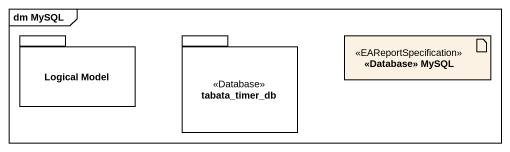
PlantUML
@startuml
mainframe dm MySQL
package "Logical Model" as Logical_Model {
}
package tabata_timer_db <<Database>> {
}
artifact "<<Database>> MySQL" as Database_MySQL <<EAReportSpecification>>
@enduml
